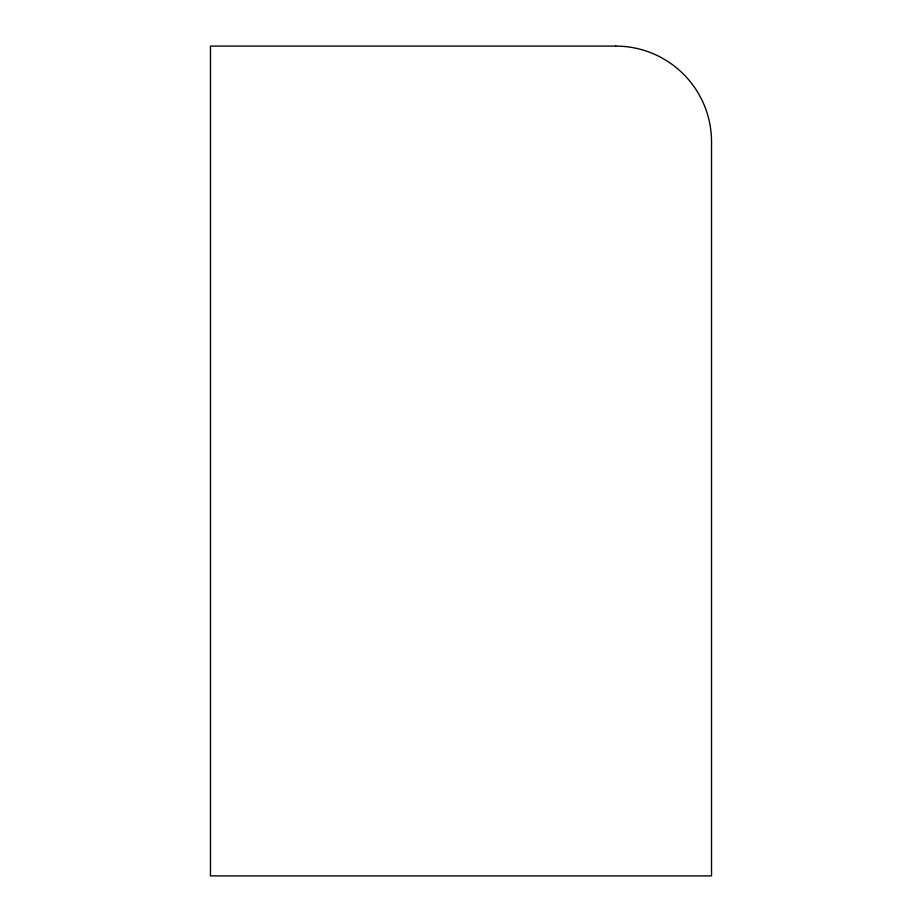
<?xml version="1.0" encoding="UTF-8"?>
<svg xmlns="http://www.w3.org/2000/svg" width="922" height="922" viewBox="0 0 922 922"><rect width="100%" height="100%" fill="white"/><g stroke="black" fill="none" stroke-linecap="round" stroke-linejoin="round"><path stroke-width="1.38" d="M615.792 46.1L210.47 46.1L210.47 875.9L711.53 875.9L711.53 141.85A95.75 95.75 0 0 0 615.792 46.1"/></g></svg>
